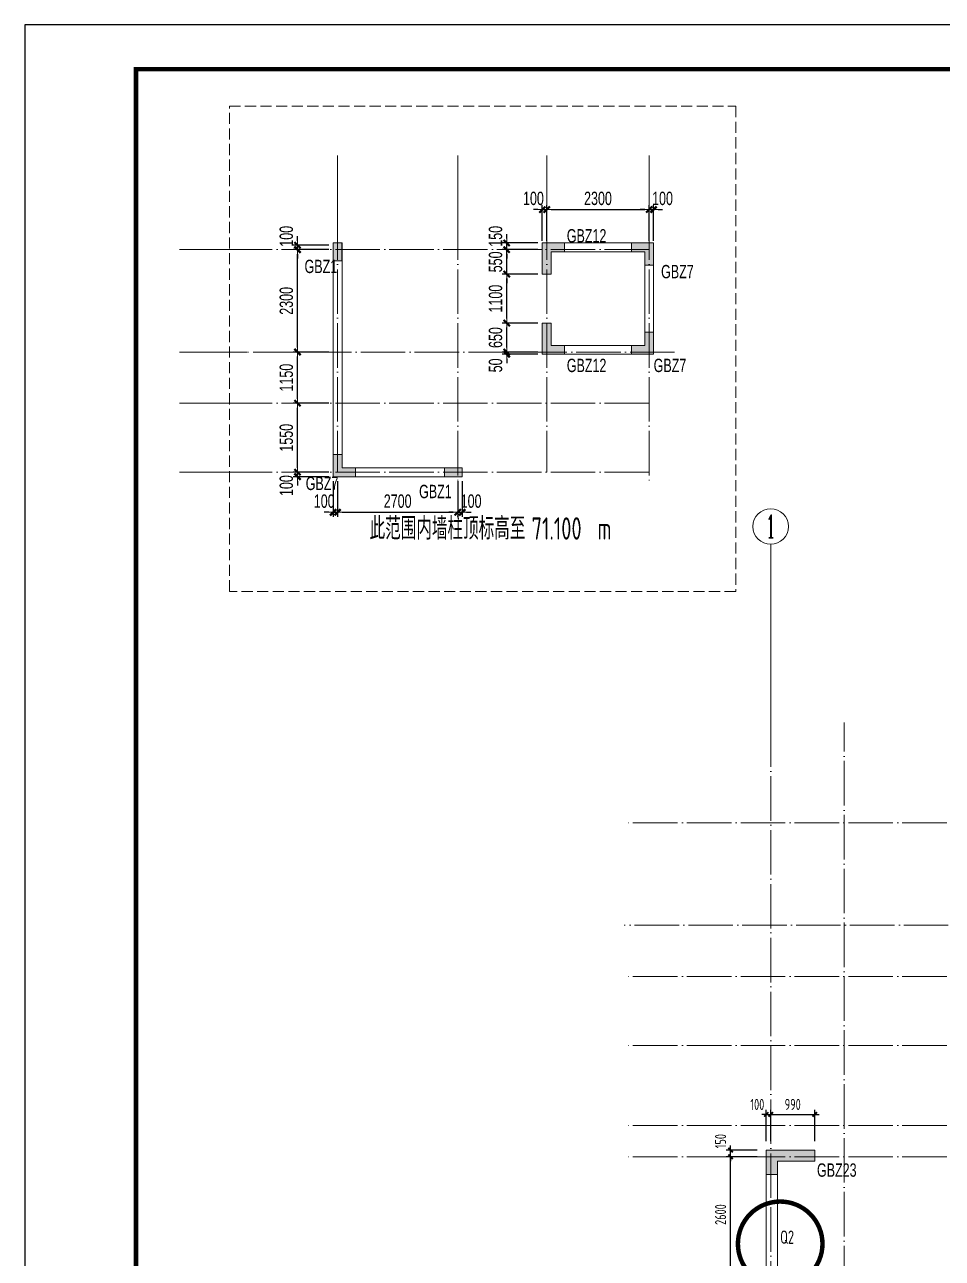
# Model space of a CAD drawing. Extents: x -129922 to 1190196, y -520662 to 139923.
# Drawn here: x 273736 to 294352, y -345453 to -317742 of the extents above; entities that cross this region are included whole.
import ezdxf
from ezdxf.enums import TextEntityAlignment as Align

# ---------------------------------------------------------------- set-up
doc = ezdxf.new("R2010")
doc.units = 0
doc.header["$LTSCALE"] = 1000
doc.header["$MEASUREMENT"] = 0
doc.linetypes.add('DASH', pattern=[0.35, 0.25, -0.1])
doc.linetypes.add('DOTE', pattern=[2.42, 2, -0.2, 0.02, -0.2])
for name, color, linetype, lineweight in [('A-标注-轴号', 3, 'Continuous', 15), ('A-标注-轴号文字', 7, 'Continuous', 15), ('A-轴线-塔楼', 1, 'DOTE', 9), ('A-轴线-隔墙', 41, 'DOTE', 9), ('S-基础-HATCH', 251, 'Continuous', 20), ('S-墙柱-COLU', 50, 'Continuous', 20), ('S-墙柱-DIM', 3, 'Continuous', 20), ('S-墙柱-WALL', 6, 'Continuous', 20), ('S-墙柱-编号', 4, 'Continuous', 20), ('S-板-BEAM', 4, 'DASH', 20), ('S-板-文字', 7, 'Continuous', 20), ('S-板-洞口边线', 211, 'Continuous', 20), ('S-轴网-轴号', 3, 'Continuous', 20), ('S-轴网-轴线', 1, 'DOTE', 9), ('S-通用-TEXT', 7, 'Continuous', 20)]:
    doc.layers.add(name, color=color, linetype=linetype, lineweight=lineweight)
doc.layers.add('Tc', color=60, linetype='Continuous', plot=False)
doc.layers.add('Y-云图图框', color=7, linetype='Continuous')
doc.styles.add('_TCH_AXIS', font='COMPLEX.shx', dxfattribs={"bigfont": 'hztxt.shx'})
doc.styles.add('_YT_Name', font='', dxfattribs={"width": 0.8})
doc.styles.add('_YT_Sign_Text', font='ros.shx', dxfattribs={"width": 0.8, "bigfont": 'hztxt.shx'})
doc.styles.add('BW_Dim', font='Bweng.shx', dxfattribs={"width": 0.7, "bigfont": 'hztxt.shx'})
doc.styles.add('COMPLEX', font='COMPLEX')
doc.styles.get("Standard").update_dxf_attribs({"font": 'gbenor.shx', "bigfont": 'gbcbig.shx'})
doc.styles.add('TSSD_Dimension', font='tssdeng.shx', dxfattribs={"width": 0.7, "bigfont": 'HZTXT.SHX'})
doc.styles.add('TSSD_Rein', font='tssdeng.shx', dxfattribs={"width": 0.7, "bigfont": 'hztxt.shx'})
doc.styles.get('_YT_Name').set_extended_font_data('SimHei')
doc.dimstyles.new('Cyz_100_100', dxfattribs={"dimtxt": 300, "dimasz": 100, "dimexe": 100, "dimexo": 100, "dimgap": 100, "dimtad": 1, "dimdec": 0, "dimzin": 0, "dimdsep": 46, "dimtxsty": 'BW_Dim', "dimblk": '_bwk', "dimcen": 0, "dimclrt": 7, "dimadec": 0, "dimazin": 0, "dimtfac": 1, "dimtdec": 0, "dimtix": 1, "dimtmove": 2, "dimatfit": 0, "dimfxl": 0, "dimtolj": 1, "dimtzin": 0, "dimarcsym": 0})
doc.dimstyles.new('TSSD_100_100', dxfattribs={"dimtxt": 250, "dimasz": 100, "dimexe": 100, "dimexo": 200, "dimgap": 100, "dimtad": 1, "dimdec": 0, "dimzin": 0, "dimdsep": 46, "dimtxsty": 'TSSD_Dimension', "dimblk": 'ARCHTICK', "dimcen": 0, "dimdle": 100, "dimclrt": 7, "dimadec": 0, "dimazin": 0, "dimtfac": 1, "dimtdec": 0, "dimtix": 1, "dimtmove": 2, "dimatfit": 0, "dimfxl": 0, "dimtolj": 1, "dimtzin": 0, "dimarcsym": 0})

# ---------------------------------------------------------------- blocks, each defined once
blk = doc.blocks.new('ECMCTK_A1_横_单行图名--0')
at = {"color": 4}
blk.add_lwpolyline([(0, 0), (841, 0), (841, 594), (0, 594)], close=True, dxfattribs=at)
at = {"const_width": 1}
blk.add_lwpolyline([(25, 10), (831, 10), (831, 584), (25, 584)], close=True, dxfattribs=at)
at = {"color": 80, "flags": 3}
for tag, height, p in [('YTHQINS', 3, (34.31, 585.5)), ('ECMCKEY', 3, (292.07, 288.23)), ('YTTQINS', 5.62, (848.03, 12.81)), ('YTFRAME', 3, (652.76, 5.84)), ('YTBARCODE_T1', 3, (749.78, 5.95))]:
    blk.add_attdef(tag, text='', height=height, dxfattribs=at).set_placement(p, align=Align.MIDDLE_CENTER)
for tag, height, style, width, p in [('证书编号', 4, '_YT_Sign_Text', 0.8, (708.87, 43.81)), ('审查批准号', 4, '_YT_Sign_Text', 0.8, (761.06, 43.81)), ('工程号', 4, '_YT_Sign_Text', 0.5, (804.08, 44.12)), ('设计单位', 6, '_YT_Name', 0.8, (623.75, 38.6)), ('建设单位', 4, '_YT_Sign_Text', 0.8, (734.96, 36.11)), ('阶段', 4, '_YT_Sign_Text', 0.8, (804.08, 35.81)), ('项目号', 4, '_YT_Sign_Text', 0.5, (822.08, 33.72)), ('项目名称', 4, '_YT_Sign_Text', 0.8, (734.96, 28.11)), ('专业', 4, '_YT_Sign_Text', 0.8, (804.08, 27.31)), ('图纸编号', 4, '_YT_Sign_Text', 0.5, (803.93, 19.36)), ('图纸名称', 4.5, '_YT_Name', 0.8, (735.39, 15.06)), ('版本号', 4, '_YT_Sign_Text', 0.8, (822.08, 13)), ('出图比例', 4.2, '_YT_Sign_Text', 0.8, (681.82, 11.78)), ('日期', 4, '_YT_Sign_Text', 0.5, (803.88, 12.13))]:
    blk.add_attdef(tag, text='', height=height, dxfattribs=dict(style=style, width=width)).set_placement(p, align=Align.CENTER)
at = {"style": '_YT_Sign_Text', "width": 0.8, "flags": 3}
for tag, p, height in [('{审定人}', (605.87, 26.45), 6.24), ('{校对人}', (658.35, 26.53), 6.24), ('[审定人]', (590.95, 27.81), 4.1), ('[校对人]', (642.23, 27.82), 4.1), ('{审核人}', (606.98, 18.44), 6.24), ('{设计人}', (658.48, 18.54), 6.24), ('[审核人]', (591.01, 19.76), 4.1), ('[设计人]', (642.47, 20.21), 4.1), ('{项目负责人}', (608.28, 10.72), 6.24), ('{专业负责人}', (658.58, 10.36), 6.24), ('[项目负责人]', (590.78, 12.01), 4.1), ('[专业负责人]', (642.74, 11.77), 4.1)]:
    blk.add_attdef(tag, p, '', height=height, dxfattribs=at)
at = {"color": 80, "flags": 3}
for tag, p in [('YTQRCODE', (551.04, 11.91)), ('YTBZSIT', (25, 10)), ('EXT_TK_LEFT', (25, 10))]:
    blk.add_attdef(tag, p, '', height=3, dxfattribs=at)
blk = doc.blocks.new('_bwk')
blk.add_line((-1, 0), (0, 0))
at = {"const_width": 0.5}
blk.add_lwpolyline([(-0.7, -0.7), (0.7, 0.7)], dxfattribs=at)
blk = doc.blocks.new('*D296')
at = {"layer": 'Defpoints', "color": 0, "transparency": 16777216}
for p in [(284566, -324446), (285366, -324446), (285366, -325096)]:
    blk.add_point(p, dxfattribs=at)
at = {"layer": 'S-墙柱-DIM', "color": 0, "lineweight": -2, "transparency": 16777216}
for p, q in [((285266, -324446), (284466, -324446)), ((284566, -324996), (284566, -324546)), ((285266, -325096), (284466, -325096))]:
    blk.add_line(p, q, dxfattribs=at)
at = {"layer": 'S-墙柱-DIM', "color": 0, "lineweight": -2, "transparency": 16777216, "xscale": 100, "yscale": 100, "zscale": 100}
for p, rotation in [((284566, -324446), 90), ((284566, -325096), 270)]:
    blk.add_blockref('_bwk', p, dxfattribs=dict(at, rotation=rotation))
at = {"layer": 'S-墙柱-DIM', "color": 7, "transparency": 16777216, "insert": (284316, -324771), "char_height": 300, "attachment_point": 5, "rotation": 90, "style": 'BW_Dim'}
blk.add_mtext('\\A1;650', dxfattribs=at)
blk = doc.blocks.new('*D297')
at = {"layer": 'Defpoints', "color": 0, "transparency": 16777216}
for p in [(284566, -323346), (285366, -323346), (285366, -324446)]:
    blk.add_point(p, dxfattribs=at)
at = {"layer": 'S-墙柱-DIM', "color": 0, "lineweight": -2, "transparency": 16777216}
for p, q in [((285266, -323346), (284466, -323346)), ((284566, -324346), (284566, -323446)), ((285266, -324446), (284466, -324446))]:
    blk.add_line(p, q, dxfattribs=at)
at = {"layer": 'S-墙柱-DIM', "color": 0, "lineweight": -2, "transparency": 16777216, "xscale": 100, "yscale": 100, "zscale": 100}
for p, rotation in [((284566, -323346), 90), ((284566, -324446), 270)]:
    blk.add_blockref('_bwk', p, dxfattribs=dict(at, rotation=rotation))
at = {"layer": 'S-墙柱-DIM', "color": 7, "transparency": 16777216, "insert": (284316, -323896), "char_height": 300, "attachment_point": 5, "rotation": 90, "style": 'BW_Dim'}
blk.add_mtext('\\A1;1100', dxfattribs=at)
blk = doc.blocks.new('*D298')
at = {"layer": 'Defpoints', "color": 0, "transparency": 16777216}
for p in [(287866, -321896), (287766, -322696), (287866, -322696)]:
    blk.add_point(p, dxfattribs=at)
at = {"layer": 'S-墙柱-DIM', "color": 0, "lineweight": -2, "transparency": 16777216}
for p, q in [((287666, -321896), (287566, -321896)), ((287766, -322596), (287766, -321796)), ((287766, -321896), (287866, -321896)), ((287866, -322596), (287866, -321796)), ((287966, -321896), (288066, -321896))]:
    blk.add_line(p, q, dxfattribs=at)
at = {"layer": 'S-墙柱-DIM', "color": 0, "lineweight": -2, "transparency": 16777216, "xscale": 100, "yscale": 100, "zscale": 100}
blk.add_blockref('_bwk', (287766, -321896), dxfattribs=at)
at = {"layer": 'S-墙柱-DIM', "color": 0, "lineweight": -2, "transparency": 16777216, "xscale": 100, "yscale": 100, "zscale": 100, "rotation": 180}
blk.add_blockref('_bwk', (287866, -321896), dxfattribs=at)
at = {"layer": 'S-墙柱-DIM', "color": 7, "transparency": 16777216, "insert": (288066, -321646), "char_height": 300, "attachment_point": 5, "style": 'BW_Dim'}
blk.add_mtext('\\A1;100', dxfattribs=at)
blk = doc.blocks.new('*D299')
at = {"layer": 'Defpoints', "color": 0, "transparency": 16777216}
for p in [(287766, -321896), (285466, -322696), (287766, -322696)]:
    blk.add_point(p, dxfattribs=at)
at = {"layer": 'S-墙柱-DIM', "color": 0, "lineweight": -2, "transparency": 16777216}
for p, q in [((285466, -322596), (285466, -321796)), ((285566, -321896), (287666, -321896)), ((287766, -322596), (287766, -321796))]:
    blk.add_line(p, q, dxfattribs=at)
at = {"layer": 'S-墙柱-DIM', "color": 0, "lineweight": -2, "transparency": 16777216, "xscale": 100, "yscale": 100, "zscale": 100, "rotation": 180}
blk.add_blockref('_bwk', (285466, -321896), dxfattribs=at)
at = {"layer": 'S-墙柱-DIM', "color": 0, "lineweight": -2, "transparency": 16777216, "xscale": 100, "yscale": 100, "zscale": 100}
blk.add_blockref('_bwk', (287766, -321896), dxfattribs=at)
at = {"layer": 'S-墙柱-DIM', "color": 7, "transparency": 16777216, "insert": (286616, -321646), "char_height": 300, "attachment_point": 5, "style": 'BW_Dim'}
blk.add_mtext('\\A1;2300', dxfattribs=at)
blk = doc.blocks.new('*D300')
at = {"layer": 'Defpoints', "color": 0, "transparency": 16777216}
for p in [(285466, -321896), (285366, -322696), (285466, -322696)]:
    blk.add_point(p, dxfattribs=at)
at = {"layer": 'S-墙柱-DIM', "color": 0, "lineweight": -2, "transparency": 16777216}
for p, q in [((285266, -321896), (285166, -321896)), ((285366, -322596), (285366, -321796)), ((285366, -321896), (285466, -321896)), ((285466, -322596), (285466, -321796)), ((285566, -321896), (285666, -321896))]:
    blk.add_line(p, q, dxfattribs=at)
at = {"layer": 'S-墙柱-DIM', "color": 0, "lineweight": -2, "transparency": 16777216, "xscale": 100, "yscale": 100, "zscale": 100}
blk.add_blockref('_bwk', (285366, -321896), dxfattribs=at)
at = {"layer": 'S-墙柱-DIM', "color": 0, "lineweight": -2, "transparency": 16777216, "xscale": 100, "yscale": 100, "zscale": 100, "rotation": 180}
blk.add_blockref('_bwk', (285466, -321896), dxfattribs=at)
at = {"layer": 'S-墙柱-DIM', "color": 7, "transparency": 16777216, "insert": (285166, -321646), "char_height": 300, "attachment_point": 5, "style": 'BW_Dim'}
blk.add_mtext('\\A1;100', dxfattribs=at)
blk = doc.blocks.new('*D301')
at = {"layer": 'Defpoints', "color": 0, "transparency": 16777216}
for p in [(284566, -322646), (285366, -322646), (285366, -322796)]:
    blk.add_point(p, dxfattribs=at)
at = {"layer": 'S-墙柱-DIM', "color": 0, "lineweight": -2, "transparency": 16777216}
for p, q in [((284566, -322546), (284566, -322446)), ((285266, -322646), (284466, -322646)), ((285266, -322796), (284466, -322796)), ((284566, -322796), (284566, -322646)), ((284566, -322896), (284566, -322996))]:
    blk.add_line(p, q, dxfattribs=at)
at = {"layer": 'S-墙柱-DIM', "color": 0, "lineweight": -2, "transparency": 16777216, "xscale": 100, "yscale": 100, "zscale": 100}
for p, rotation in [((284566, -322646), 270), ((284566, -322796), 90)]:
    blk.add_blockref('_bwk', p, dxfattribs=dict(at, rotation=rotation))
at = {"layer": 'S-墙柱-DIM', "color": 7, "transparency": 16777216, "insert": (284316, -322496), "char_height": 300, "attachment_point": 5, "rotation": 90, "style": 'BW_Dim'}
blk.add_mtext('\\A1;150', dxfattribs=at)
blk = doc.blocks.new('*D302')
at = {"layer": 'Defpoints', "color": 0, "transparency": 16777216}
for p in [(284566, -322796), (285366, -322796), (285366, -323346)]:
    blk.add_point(p, dxfattribs=at)
at = {"layer": 'S-墙柱-DIM', "color": 0, "lineweight": -2, "transparency": 16777216}
for p, q in [((285266, -322796), (284466, -322796)), ((284566, -322696), (284566, -322596)), ((284566, -323346), (284566, -322796)), ((285266, -323346), (284466, -323346)), ((284566, -323446), (284566, -323546))]:
    blk.add_line(p, q, dxfattribs=at)
at = {"layer": 'S-墙柱-DIM', "color": 0, "lineweight": -2, "transparency": 16777216, "xscale": 100, "yscale": 100, "zscale": 100}
for p, rotation in [((284566, -322796), 270), ((284566, -323346), 90)]:
    blk.add_blockref('_bwk', p, dxfattribs=dict(at, rotation=rotation))
at = {"layer": 'S-墙柱-DIM', "color": 7, "transparency": 16777216, "insert": (284316, -323071), "char_height": 300, "attachment_point": 5, "rotation": 90, "style": 'BW_Dim'}
blk.add_mtext('\\A1;550', dxfattribs=at)
blk = doc.blocks.new('*D303')
at = {"layer": 'Defpoints', "color": 0, "transparency": 16777216}
for p in [(284566, -325096), (285366, -325096), (285366, -325146)]:
    blk.add_point(p, dxfattribs=at)
at = {"layer": 'S-墙柱-DIM', "color": 0, "lineweight": -2, "transparency": 16777216}
for p, q in [((284566, -324996), (284566, -324896)), ((285266, -325096), (284466, -325096)), ((285266, -325146), (284466, -325146)), ((284566, -325146), (284566, -325096)), ((284566, -325246), (284566, -325346))]:
    blk.add_line(p, q, dxfattribs=at)
at = {"layer": 'S-墙柱-DIM', "color": 0, "lineweight": -2, "transparency": 16777216, "xscale": 100, "yscale": 100, "zscale": 100}
for p, rotation in [((284566, -325096), 270), ((284566, -325146), 90)]:
    blk.add_blockref('_bwk', p, dxfattribs=dict(at, rotation=rotation))
at = {"layer": 'S-墙柱-DIM', "color": 7, "transparency": 16777216, "insert": (284316, -325396), "char_height": 300, "attachment_point": 5, "rotation": 90, "style": 'BW_Dim'}
blk.add_mtext('\\A1;50', dxfattribs=at)
blk = doc.blocks.new('*D304')
at = {"layer": 'Defpoints', "color": 0, "transparency": 16777216}
for p in [(283466, -327896), (283566, -327896), (283566, -328696)]:
    blk.add_point(p, dxfattribs=at)
at = {"layer": 'S-墙柱-DIM', "color": 0, "lineweight": -2, "transparency": 16777216}
for p, q in [((283466, -327996), (283466, -328796)), ((283566, -327996), (283566, -328796)), ((283366, -328696), (283266, -328696)), ((283466, -328696), (283566, -328696)), ((283666, -328696), (283766, -328696))]:
    blk.add_line(p, q, dxfattribs=at)
at = {"layer": 'S-墙柱-DIM', "color": 0, "lineweight": -2, "transparency": 16777216, "xscale": 100, "yscale": 100, "zscale": 100}
blk.add_blockref('_bwk', (283466, -328696), dxfattribs=at)
at = {"layer": 'S-墙柱-DIM', "color": 0, "lineweight": -2, "transparency": 16777216, "xscale": 100, "yscale": 100, "zscale": 100, "rotation": 180}
blk.add_blockref('_bwk', (283566, -328696), dxfattribs=at)
at = {"layer": 'S-墙柱-DIM', "color": 7, "transparency": 16777216, "insert": (283766, -328446), "char_height": 300, "attachment_point": 5, "style": 'BW_Dim'}
blk.add_mtext('\\A1;100', dxfattribs=at)
blk = doc.blocks.new('*D305')
at = {"layer": 'Defpoints', "color": 0, "transparency": 16777216}
for p in [(280766, -327896), (283466, -327896), (283466, -328696)]:
    blk.add_point(p, dxfattribs=at)
at = {"layer": 'S-墙柱-DIM', "color": 0, "lineweight": -2, "transparency": 16777216}
for p, q in [((280766, -327996), (280766, -328796)), ((283466, -327996), (283466, -328796)), ((280866, -328696), (283366, -328696))]:
    blk.add_line(p, q, dxfattribs=at)
at = {"layer": 'S-墙柱-DIM', "color": 0, "lineweight": -2, "transparency": 16777216, "xscale": 100, "yscale": 100, "zscale": 100, "rotation": 180}
blk.add_blockref('_bwk', (280766, -328696), dxfattribs=at)
at = {"layer": 'S-墙柱-DIM', "color": 0, "lineweight": -2, "transparency": 16777216, "xscale": 100, "yscale": 100, "zscale": 100}
blk.add_blockref('_bwk', (283466, -328696), dxfattribs=at)
at = {"layer": 'S-墙柱-DIM', "color": 7, "transparency": 16777216, "insert": (282116, -328446), "char_height": 300, "attachment_point": 5, "style": 'BW_Dim'}
blk.add_mtext('\\A1;2700', dxfattribs=at)
blk = doc.blocks.new('*D306')
at = {"layer": 'Defpoints', "color": 0, "transparency": 16777216}
for p in [(280666, -327896), (280766, -327896), (280766, -328696)]:
    blk.add_point(p, dxfattribs=at)
at = {"layer": 'S-墙柱-DIM', "color": 0, "lineweight": -2, "transparency": 16777216}
for p, q in [((280666, -327996), (280666, -328796)), ((280766, -327996), (280766, -328796)), ((280566, -328696), (280466, -328696)), ((280666, -328696), (280766, -328696)), ((280866, -328696), (280966, -328696))]:
    blk.add_line(p, q, dxfattribs=at)
at = {"layer": 'S-墙柱-DIM', "color": 0, "lineweight": -2, "transparency": 16777216, "xscale": 100, "yscale": 100, "zscale": 100}
blk.add_blockref('_bwk', (280666, -328696), dxfattribs=at)
at = {"layer": 'S-墙柱-DIM', "color": 0, "lineweight": -2, "transparency": 16777216, "xscale": 100, "yscale": 100, "zscale": 100, "rotation": 180}
blk.add_blockref('_bwk', (280766, -328696), dxfattribs=at)
at = {"layer": 'S-墙柱-DIM', "color": 7, "transparency": 16777216, "insert": (280466, -328446), "char_height": 300, "attachment_point": 5, "style": 'BW_Dim'}
blk.add_mtext('\\A1;100', dxfattribs=at)
blk = doc.blocks.new('*D307')
at = {"layer": 'Defpoints', "color": 0, "transparency": 16777216}
for p in [(279866, -322696), (280666, -322696), (280666, -322796)]:
    blk.add_point(p, dxfattribs=at)
at = {"layer": 'S-墙柱-DIM', "color": 0, "lineweight": -2, "transparency": 16777216}
for p, q in [((279866, -322596), (279866, -322496)), ((280566, -322696), (279766, -322696)), ((280566, -322796), (279766, -322796)), ((279866, -322796), (279866, -322696)), ((279866, -322896), (279866, -322996))]:
    blk.add_line(p, q, dxfattribs=at)
at = {"layer": 'S-墙柱-DIM', "color": 0, "lineweight": -2, "transparency": 16777216, "xscale": 100, "yscale": 100, "zscale": 100}
for p, rotation in [((279866, -322696), 270), ((279866, -322796), 90)]:
    blk.add_blockref('_bwk', p, dxfattribs=dict(at, rotation=rotation))
at = {"layer": 'S-墙柱-DIM', "color": 7, "transparency": 16777216, "insert": (279616, -322496), "char_height": 300, "attachment_point": 5, "rotation": 90, "style": 'BW_Dim'}
blk.add_mtext('\\A1;100', dxfattribs=at)
blk = doc.blocks.new('*D308')
at = {"layer": 'Defpoints', "color": 0, "transparency": 16777216}
for p in [(279866, -322796), (280666, -322796), (280666, -325096)]:
    blk.add_point(p, dxfattribs=at)
at = {"layer": 'S-墙柱-DIM', "color": 0, "lineweight": -2, "transparency": 16777216}
for p, q in [((280566, -322796), (279766, -322796)), ((279866, -324996), (279866, -322896)), ((280566, -325096), (279766, -325096))]:
    blk.add_line(p, q, dxfattribs=at)
at = {"layer": 'S-墙柱-DIM', "color": 0, "lineweight": -2, "transparency": 16777216, "xscale": 100, "yscale": 100, "zscale": 100}
for p, rotation in [((279866, -322796), 90), ((279866, -325096), 270)]:
    blk.add_blockref('_bwk', p, dxfattribs=dict(at, rotation=rotation))
at = {"layer": 'S-墙柱-DIM', "color": 7, "transparency": 16777216, "insert": (279616, -323946), "char_height": 300, "attachment_point": 5, "rotation": 90, "style": 'BW_Dim'}
blk.add_mtext('\\A1;2300', dxfattribs=at)
blk = doc.blocks.new('*D309')
at = {"layer": 'Defpoints', "color": 0, "transparency": 16777216}
for p in [(279866, -325096), (280666, -325096), (280666, -326246)]:
    blk.add_point(p, dxfattribs=at)
at = {"layer": 'S-墙柱-DIM', "color": 0, "lineweight": -2, "transparency": 16777216}
for p, q in [((280566, -325096), (279766, -325096)), ((279866, -326146), (279866, -325196)), ((280566, -326246), (279766, -326246))]:
    blk.add_line(p, q, dxfattribs=at)
at = {"layer": 'S-墙柱-DIM', "color": 0, "lineweight": -2, "transparency": 16777216, "xscale": 100, "yscale": 100, "zscale": 100}
for p, rotation in [((279866, -325096), 90), ((279866, -326246), 270)]:
    blk.add_blockref('_bwk', p, dxfattribs=dict(at, rotation=rotation))
at = {"layer": 'S-墙柱-DIM', "color": 7, "transparency": 16777216, "insert": (279616, -325671), "char_height": 300, "attachment_point": 5, "rotation": 90, "style": 'BW_Dim'}
blk.add_mtext('\\A1;1150', dxfattribs=at)
blk = doc.blocks.new('*D310')
at = {"layer": 'Defpoints', "color": 0, "transparency": 16777216}
for p in [(279866, -326246), (280666, -326246), (280666, -327796)]:
    blk.add_point(p, dxfattribs=at)
at = {"layer": 'S-墙柱-DIM', "color": 0, "lineweight": -2, "transparency": 16777216}
for p, q in [((280566, -326246), (279766, -326246)), ((279866, -327696), (279866, -326346)), ((280566, -327796), (279766, -327796))]:
    blk.add_line(p, q, dxfattribs=at)
at = {"layer": 'S-墙柱-DIM', "color": 0, "lineweight": -2, "transparency": 16777216, "xscale": 100, "yscale": 100, "zscale": 100}
for p, rotation in [((279866, -326246), 90), ((279866, -327796), 270)]:
    blk.add_blockref('_bwk', p, dxfattribs=dict(at, rotation=rotation))
at = {"layer": 'S-墙柱-DIM', "color": 7, "transparency": 16777216, "insert": (279616, -327021), "char_height": 300, "attachment_point": 5, "rotation": 90, "style": 'BW_Dim'}
blk.add_mtext('\\A1;1550', dxfattribs=at)
blk = doc.blocks.new('*D311')
at = {"layer": 'Defpoints', "color": 0, "transparency": 16777216}
for p in [(279866, -327796), (280666, -327796), (280666, -327896)]:
    blk.add_point(p, dxfattribs=at)
at = {"layer": 'S-墙柱-DIM', "color": 0, "lineweight": -2, "transparency": 16777216}
for p, q in [((280566, -327796), (279766, -327796)), ((279866, -327696), (279866, -327596)), ((279866, -327896), (279866, -327796)), ((280566, -327896), (279766, -327896)), ((279866, -327996), (279866, -328096))]:
    blk.add_line(p, q, dxfattribs=at)
at = {"layer": 'S-墙柱-DIM', "color": 0, "lineweight": -2, "transparency": 16777216, "xscale": 100, "yscale": 100, "zscale": 100}
for p, rotation in [((279866, -327796), 270), ((279866, -327896), 90)]:
    blk.add_blockref('_bwk', p, dxfattribs=dict(at, rotation=rotation))
at = {"layer": 'S-墙柱-DIM', "color": 7, "transparency": 16777216, "insert": (279616, -328096), "char_height": 300, "attachment_point": 5, "rotation": 90, "style": 'BW_Dim'}
blk.add_mtext('\\A1;100', dxfattribs=at)
blk = doc.blocks.new('sfdgjhgfjhgkjhgk')
at = {"layer": 'S-墙柱-COLU'}
for points in [[(6278078, -1471432), (6278078, -1471032), (6277882, -1471032), (6277882, -1471432)], [(6278082, -1471032), (6277882, -1471032), (6277882, -1476282), (6280782, -1476282), (6280782, -1476082), (6278082, -1476082)], [(6282782, -1471232), (6283082, -1471232), (6283082, -1471032), (6282582, -1471032), (6282582, -1471732), (6282782, -1471732)], [(6282582, -1471732), (6282782, -1471732), (6282782, -1471232), (6284882, -1471232), (6284882, -1473332), (6282782, -1473332), (6282782, -1472832), (6282582, -1472832), (6282582, -1473532), (6285082, -1473532), (6285082, -1471032), (6282582, -1471032)], [(6284882, -1471232), (6284582, -1471232), (6284582, -1471032), (6285082, -1471032), (6285082, -1471532), (6284882, -1471532)], [(6282782, -1473332), (6283082, -1473332), (6283082, -1473532), (6282582, -1473532), (6282582, -1472832), (6282782, -1472832)], [(6284882, -1473332), (6284582, -1473332), (6284582, -1473532), (6285082, -1473532), (6285082, -1473032), (6284882, -1473032)], [(6278082, -1476082), (6278382, -1476082), (6278382, -1476282), (6277882, -1476282), (6277882, -1475782), (6278082, -1475782)], [(6280382, -1476282), (6280782, -1476282), (6280782, -1476082), (6280382, -1476082)]]:
    blk.add_lwpolyline(points, close=True, dxfattribs=at)
blk = doc.blocks.new('_AXISO')
blk.add_circle((0, 0), 0.5)
at = {"layer": 'S-板-文字', "style": 'COMPLEX', "width": 1.041667}
blk.add_attdef('A', text='', height=0.56, dxfattribs=at).set_placement((-0.25, -0.28), (0.25, -0.28), align=Align.FIT)
blk = doc.blocks.new('ZHOUWANG3')
at = {"layer": 'A-标注-轴号'}
blk.add_line((88652, 248942), (88652, 252942), dxfattribs=at)
at = {"layer": 'A-轴线-塔楼', "linetype": 'DOTE', "ltscale": 0.5}
for p, q in [((88652, 248942), (88652, 226834)), ((139798, 246686), (85362, 246686)), ((102322, 244386), (85362, 244386)), ((139798, 243236), (85362, 243236)), ((139798, 241686), (85362, 241686)), ((139798, 239886), (85362, 239886)), ((139798, 239186), (85362, 239186))]:
    blk.add_line(p, q, dxfattribs=at)
at = {"layer": 'A-轴线-隔墙', "ltscale": 0.5}
blk.add_line((90302, 236186), (90302, 248942), dxfattribs=at)
at = {"layer": 'A-标注-轴号'}
ref = blk.add_blockref('_AXISO', (88652, 253342), dxfattribs=dict(at, xscale=800, yscale=800, zscale=800))
ref.add_attrib('A', '1', dxfattribs={"layer": 'A-标注-轴号文字', "height": 515, "style": '_TCH_AXIS'}).set_placement((88542, 253085), (88762, 253085), align=Align.FIT)
blk = doc.blocks.new('_ArchTick')
at = {"color": 0, "linetype": 'ByBlock', "const_width": 0.4}
blk.add_lwpolyline([(-0.5, -0.5), (0.5, 0.5)], dxfattribs=at)
blk = doc.blocks.new('*D1652')
at = {"layer": 'Defpoints', "color": 0, "transparency": 16777216}
for p in [(289596, -343171), (290396, -343171), (290396, -345771)]:
    blk.add_point(p, dxfattribs=at)
at = {"layer": 'S-墙柱-DIM', "color": 0, "lineweight": -2, "transparency": 16777216}
for p, q in [((290196, -343171), (289496, -343171)), ((289596, -345871), (289596, -343071)), ((290196, -345771), (289496, -345771))]:
    blk.add_line(p, q, dxfattribs=at)
at = {"layer": 'S-墙柱-DIM', "color": 0, "lineweight": -2, "transparency": 16777216, "xscale": 100, "yscale": 100, "zscale": 100}
for p, rotation in [((289596, -343171), 90), ((289596, -345771), 270)]:
    blk.add_blockref('_ArchTick', p, dxfattribs=dict(at, rotation=rotation))
at = {"layer": 'S-墙柱-DIM', "color": 7, "transparency": 16777216, "insert": (289371, -344471), "char_height": 250, "attachment_point": 5, "rotation": 90, "style": 'TSSD_Dimension'}
blk.add_mtext('\\A1;2600', dxfattribs=at)
blk = doc.blocks.new('*D1653')
at = {"layer": 'Defpoints', "color": 0, "transparency": 16777216}
for p in [(289596, -343021), (290396, -343021), (290396, -343171)]:
    blk.add_point(p, dxfattribs=at)
at = {"layer": 'S-墙柱-DIM', "color": 0, "lineweight": -2, "transparency": 16777216}
for p, q in [((290196, -343021), (289496, -343021)), ((289596, -343021), (289596, -342921)), ((289596, -343171), (289596, -343021)), ((290196, -343171), (289496, -343171)), ((289596, -343171), (289596, -343271))]:
    blk.add_line(p, q, dxfattribs=at)
at = {"layer": 'S-墙柱-DIM', "color": 0, "lineweight": -2, "transparency": 16777216, "xscale": 100, "yscale": 100, "zscale": 100}
for p, rotation in [((289596, -343021), 270), ((289596, -343171), 90)]:
    blk.add_blockref('_ArchTick', p, dxfattribs=dict(at, rotation=rotation))
at = {"layer": 'S-墙柱-DIM', "color": 7, "transparency": 16777216, "insert": (289371, -342821), "char_height": 250, "attachment_point": 5, "rotation": 90, "style": 'TSSD_Dimension'}
blk.add_mtext('\\A1;150', dxfattribs=at)
blk = doc.blocks.new('*D1654')
at = {"layer": 'Defpoints', "color": 0, "transparency": 16777216}
for p in [(290496, -342221), (290396, -343021), (290496, -343021)]:
    blk.add_point(p, dxfattribs=at)
at = {"layer": 'S-墙柱-DIM', "color": 0, "lineweight": -2, "transparency": 16777216}
for p, q in [((290396, -342221), (290296, -342221)), ((290396, -342821), (290396, -342121)), ((290396, -342221), (290496, -342221)), ((290496, -342821), (290496, -342121)), ((290496, -342221), (290596, -342221))]:
    blk.add_line(p, q, dxfattribs=at)
at = {"layer": 'S-墙柱-DIM', "color": 0, "lineweight": -2, "transparency": 16777216, "xscale": 100, "yscale": 100, "zscale": 100}
blk.add_blockref('_ArchTick', (290396, -342221), dxfattribs=at)
at = {"layer": 'S-墙柱-DIM', "color": 0, "lineweight": -2, "transparency": 16777216, "xscale": 100, "yscale": 100, "zscale": 100, "rotation": 180}
blk.add_blockref('_ArchTick', (290496, -342221), dxfattribs=at)
at = {"layer": 'S-墙柱-DIM', "color": 7, "transparency": 16777216, "insert": (290196, -341996), "char_height": 250, "attachment_point": 5, "style": 'TSSD_Dimension'}
blk.add_mtext('\\A1;100', dxfattribs=at)
blk = doc.blocks.new('*D1655')
at = {"layer": 'Defpoints', "color": 0, "transparency": 16777216}
for p in [(291486, -342221), (290496, -343021), (291486, -343021)]:
    blk.add_point(p, dxfattribs=at)
at = {"layer": 'S-墙柱-DIM', "color": 0, "lineweight": -2, "transparency": 16777216}
for p, q in [((290396, -342221), (291586, -342221)), ((290496, -342821), (290496, -342121)), ((291486, -342821), (291486, -342121))]:
    blk.add_line(p, q, dxfattribs=at)
at = {"layer": 'S-墙柱-DIM', "color": 0, "lineweight": -2, "transparency": 16777216, "xscale": 100, "yscale": 100, "zscale": 100, "rotation": 180}
blk.add_blockref('_ArchTick', (290496, -342221), dxfattribs=at)
at = {"layer": 'S-墙柱-DIM', "color": 0, "lineweight": -2, "transparency": 16777216, "xscale": 100, "yscale": 100, "zscale": 100}
blk.add_blockref('_ArchTick', (291486, -342221), dxfattribs=at)
at = {"layer": 'S-墙柱-DIM', "color": 7, "transparency": 16777216, "insert": (290991, -341996), "char_height": 250, "attachment_point": 5, "style": 'TSSD_Dimension'}
blk.add_mtext('\\A1;990', dxfattribs=at)

msp = doc.modelspace()

# ---------------------------------------------------------------- hatches: boundary and pattern name
at = {"layer": 'S-基础-HATCH'}
for points in [[(280861.2, -323046.2), (280861.2, -322646.2), (280665.8, -322646.2), (280665.8, -323046.2)], [(285565.8, -322846.2), (285865.8, -322846.2), (285865.8, -322646.2), (285365.8, -322646.2), (285365.8, -323346.2), (285565.8, -323346.2)], [(287665.8, -322846.2), (287365.8, -322846.2), (287365.8, -322646.2), (287865.8, -322646.2), (287865.8, -323146.2), (287665.8, -323146.2)], [(285565.8, -324946.2), (285865.8, -324946.2), (285865.8, -325146.2), (285365.8, -325146.2), (285365.8, -324446.2), (285565.8, -324446.2)], [(287665.8, -324946.2), (287365.8, -324946.2), (287365.8, -325146.2), (287865.8, -325146.2), (287865.8, -324646.2), (287665.8, -324646.2)], [(280865.8, -327696.2), (281165.8, -327696.2), (281165.8, -327896.2), (280665.8, -327896.2), (280665.8, -327396.2), (280865.8, -327396.2)], [(283165.8, -327896.2), (283565.8, -327896.2), (283565.8, -327696.2), (283165.8, -327696.2)], [(290646.4, -343270.7), (290646.4, -343570.7), (290396.4, -343570.7), (290396.4, -343020.7), (291486.4, -343020.7), (291486.4, -343270.7)]]:
    msp.add_hatch(color=256, dxfattribs=at).paths.add_polyline_path(points)

# ---------------------------------------------------------------- linework, layer by layer
at = {"layer": 'S-墙柱-COLU'}
msp.add_lwpolyline([(290646.4, -343270.7), (290646.4, -343570.7), (290396.4, -343570.7), (290396.4, -343020.7), (291486.4, -343020.7), (291486.4, -343270.7)], close=True, dxfattribs=at)
at = {"layer": 'S-墙柱-WALL'}
msp.add_lwpolyline([(290896.4, -350670.7), (290646.4, -350670.7), (290646.4, -343270.7), (291486.4, -343270.7), (291486.4, -343020.7), (290396.4, -343020.7), (290396.4, -351270.7), (290896.4, -351270.7)], close=True, dxfattribs=at)
at = {"layer": 'S-板-BEAM'}
msp.add_lwpolyline([(278335.3, -319572.1), (289710.3, -319572.1), (289710.3, -330472.1), (278335.3, -330472.1)], close=True, dxfattribs=at)
at = {"layer": 'S-轴网-轴号'}
for p, q in [((280765.8, -322028.1), (280765.8, -320679.7)), ((283465.8, -322028.1), (283465.8, -320679.7)), ((285465.8, -322028.1), (285465.8, -320679.7)), ((287765.8, -322028.1), (287765.8, -320679.7)), ((278744.1, -322796.2), (277215.1, -322796.2)), ((278744.1, -325096.2), (277215.1, -325096.2)), ((278744.1, -326246.2), (277215.1, -326246.2)), ((278744.1, -327796.2), (277215.1, -327796.2))]:
    msp.add_line(p, q, dxfattribs=at)
at = {"layer": 'S-轴网-轴线', "ltscale": 0.5}
for p, q in [((280765.8, -322028.1), (280765.8, -327796.2)), ((283465.8, -322028.1), (283465.8, -327996.2)), ((285465.8, -322028.1), (285465.8, -327796.2)), ((287765.8, -322028.1), (287765.8, -327996.2)), ((287765.8, -322796.2), (278744.1, -322796.2)), ((288336.2, -325096.2), (278744.1, -325096.2)), ((287765.8, -326246.2), (278744.1, -326246.2)), ((287765.8, -327796.2), (278744.1, -327796.2))]:
    msp.add_line(p, q, dxfattribs=at)
at = {"layer": 'Tc', "const_width": 100}
msp.add_lwpolyline([(289759.7, -345127.8, 1), (291659.7, -345127.8, 1)], format="xyb", close=True, dxfattribs=at)

# ---------------------------------------------------------------- block references
msp.add_blockref('ZHOUWANG3', (201844.5, -582357.1))
at = {"layer": 'S-板-洞口边线'}
msp.add_blockref('sfdgjhgfjhgkjhgk', (-5997216.3, 1148386), dxfattribs=at)
at = {"layer": 'Y-云图图框', "xscale": 100, "yscale": 100, "zscale": 100}
msp.add_blockref('ECMCTK_A1_横_单行图名--0', (273736.3, -377142.3), dxfattribs=at)

# ---------------------------------------------------------------- texts
at = {"layer": 'S-墙柱-编号', "style": 'TSSD_Rein', "width": 0.7}
msp.add_text('Q2', height=300, dxfattribs=at).set_placement((290709.7, -345127.8))
at = {"layer": 'S-板-BEAM', "style": 'TSSD_Dimension', "width": 0.7}
for s, p in [('此范围内墙柱顶标高至', (281484.9, -329309.4)), ('m', (286605.4, -329309.4))]:
    msp.add_text(s, height=500, dxfattribs=at).set_placement(p)
at = {"layer": 'S-板-BEAM', "color": 6, "style": 'TSSD_Dimension', "width": 0.7}
msp.add_text('71.100', height=500, dxfattribs=at).set_placement((285124.6, -329309.4))
at = {"layer": 'S-通用-TEXT', "style": 'BW_Dim', "width": 0.7}
for s, p in [('GBZ12', (285915.8, -322334.7)), ('GBZ1', (280024.7, -323022.4)), ('GBZ7', (288034, -323139.4)), ('GBZ12', (285915.8, -325246.2)), ('GBZ7', (287867.1, -325246.2)), ('GBZ7', (280050.6, -327896.2)), ('GBZ1', (282597.3, -328078.5)), ('GBZ23', (291536.4, -343320.7))]:
    msp.add_text(s, height=300, dxfattribs=at).set_placement(p, align=Align.TOP_LEFT)

# ---------------------------------------------------------------- dimensions: what is measured, and where the dimension line sits
at = {"layer": 'S-墙柱-DIM'}
for base, p1, p2, dimstyle, picture, middle in [((285465.8, -321896.2), (285365.8, -322696.2), (285465.8, -322696.2), 'Cyz_100_100', '*D300', (285165.8, -321646.2)), ((287865.8, -321896.2), (287765.8, -322696.2), (287865.8, -322696.2), 'Cyz_100_100', '*D298', (288065.8, -321646.2)), ((280765.8, -328696.2), (280665.8, -327896.2), (280765.8, -327896.2), 'Cyz_100_100', '*D306', (280465.8, -328446.2)), ((283565.8, -328696.2), (283465.8, -327896.2), (283565.8, -327896.2), 'Cyz_100_100', '*D304', (283765.8, -328446.2)), ((290496.4, -342220.7), (290396.4, -343020.7), (290496.4, -343020.7), 'TSSD_100_100', '*D1654', (290196.4, -341995.7))]:
    dim = msp.add_linear_dim(base=base, p1=p1, p2=p2, dimstyle=dimstyle, dxfattribs=at)
    dim.commit()
    dim.dimension.update_dxf_attribs({"geometry": picture, "text_midpoint": middle, "dimtype": 128})
for base, p1, p2, dimstyle, picture, middle in [((287765.8, -321896.2), (285465.8, -322696.2), (287765.8, -322696.2), 'Cyz_100_100', '*D299', (286615.8, -321646.2)), ((283465.8, -328696.2), (280765.8, -327896.2), (283465.8, -327896.2), 'Cyz_100_100', '*D305', (282115.8, -328446.2)), ((291486.4, -342220.7), (290496.4, -343020.7), (291486.4, -343020.7), 'TSSD_100_100', '*D1655', (290991.4, -341995.7))]:
    dim = msp.add_linear_dim(base=base, p1=p1, p2=p2, dimstyle=dimstyle, dxfattribs=at)
    dim.commit()
    dim.dimension.update_dxf_attribs({"geometry": picture, "text_midpoint": middle})
for base, p1, p2, dimstyle, picture, middle in [((279865.8, -322696.2), (280665.8, -322796.2), (280665.8, -322696.2), 'Cyz_100_100', '*D307', (279615.8, -322496.2)), ((284565.8, -322646.2), (285365.8, -322796.2), (285365.8, -322646.2), 'Cyz_100_100', '*D301', (284315.8, -322496.2)), ((284565.8, -325096.2), (285365.8, -325146.2), (285365.8, -325096.2), 'Cyz_100_100', '*D303', (284315.8, -325396.2)), ((279865.8, -327796.2), (280665.8, -327896.2), (280665.8, -327796.2), 'Cyz_100_100', '*D311', (279615.8, -328096.2)), ((289596.4, -343020.7), (290396.4, -343170.7), (290396.4, -343020.7), 'TSSD_100_100', '*D1653', (289371.4, -342820.7))]:
    dim = msp.add_linear_dim(base=base, p1=p1, p2=p2, angle=90, dimstyle=dimstyle, dxfattribs=at)
    dim.commit()
    dim.dimension.update_dxf_attribs({"geometry": picture, "text_midpoint": middle, "dimtype": 128})
for base, p1, p2, dimstyle, picture, middle in [((279865.8, -322796.2), (280665.8, -325096.2), (280665.8, -322796.2), 'Cyz_100_100', '*D308', (279615.8, -323946.2)), ((284565.8, -322796.2), (285365.8, -323346.2), (285365.8, -322796.2), 'Cyz_100_100', '*D302', (284315.8, -323071.2)), ((284565.8, -323346.2), (285365.8, -324446.2), (285365.8, -323346.2), 'Cyz_100_100', '*D297', (284315.8, -323896.2)), ((284565.8, -324446.2), (285365.8, -325096.2), (285365.8, -324446.2), 'Cyz_100_100', '*D296', (284315.8, -324771.2)), ((279865.8, -325096.2), (280665.8, -326246.2), (280665.8, -325096.2), 'Cyz_100_100', '*D309', (279615.8, -325671.2)), ((279865.8, -326246.2), (280665.8, -327796.2), (280665.8, -326246.2), 'Cyz_100_100', '*D310', (279615.8, -327021.2)), ((289596.4, -343170.7), (290396.4, -345770.7), (290396.4, -343170.7), 'TSSD_100_100', '*D1652', (289371.4, -344470.7))]:
    dim = msp.add_linear_dim(base=base, p1=p1, p2=p2, angle=90, dimstyle=dimstyle, dxfattribs=at)
    dim.commit()
    dim.dimension.update_dxf_attribs({"geometry": picture, "text_midpoint": middle})

doc.saveas('drawing.dxf')
